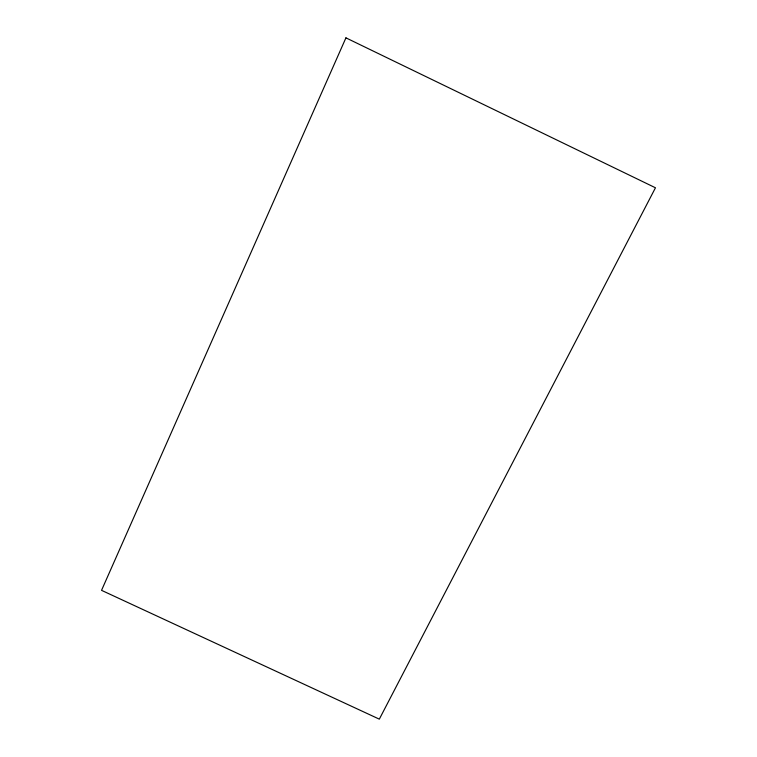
<?xml version="1.0" encoding="UTF-8"?>
<svg xmlns="http://www.w3.org/2000/svg" width="757" height="757" viewBox="0 0 757 757"><rect width="100%" height="100%" fill="white"/><g stroke="black" fill="none" stroke-linecap="round" stroke-linejoin="round"><path stroke-width="1.14" d="M345.93 37.85L101.542 590.337L379.323 719.15L655.458 187.783L345.93 37.85"/></g></svg>
